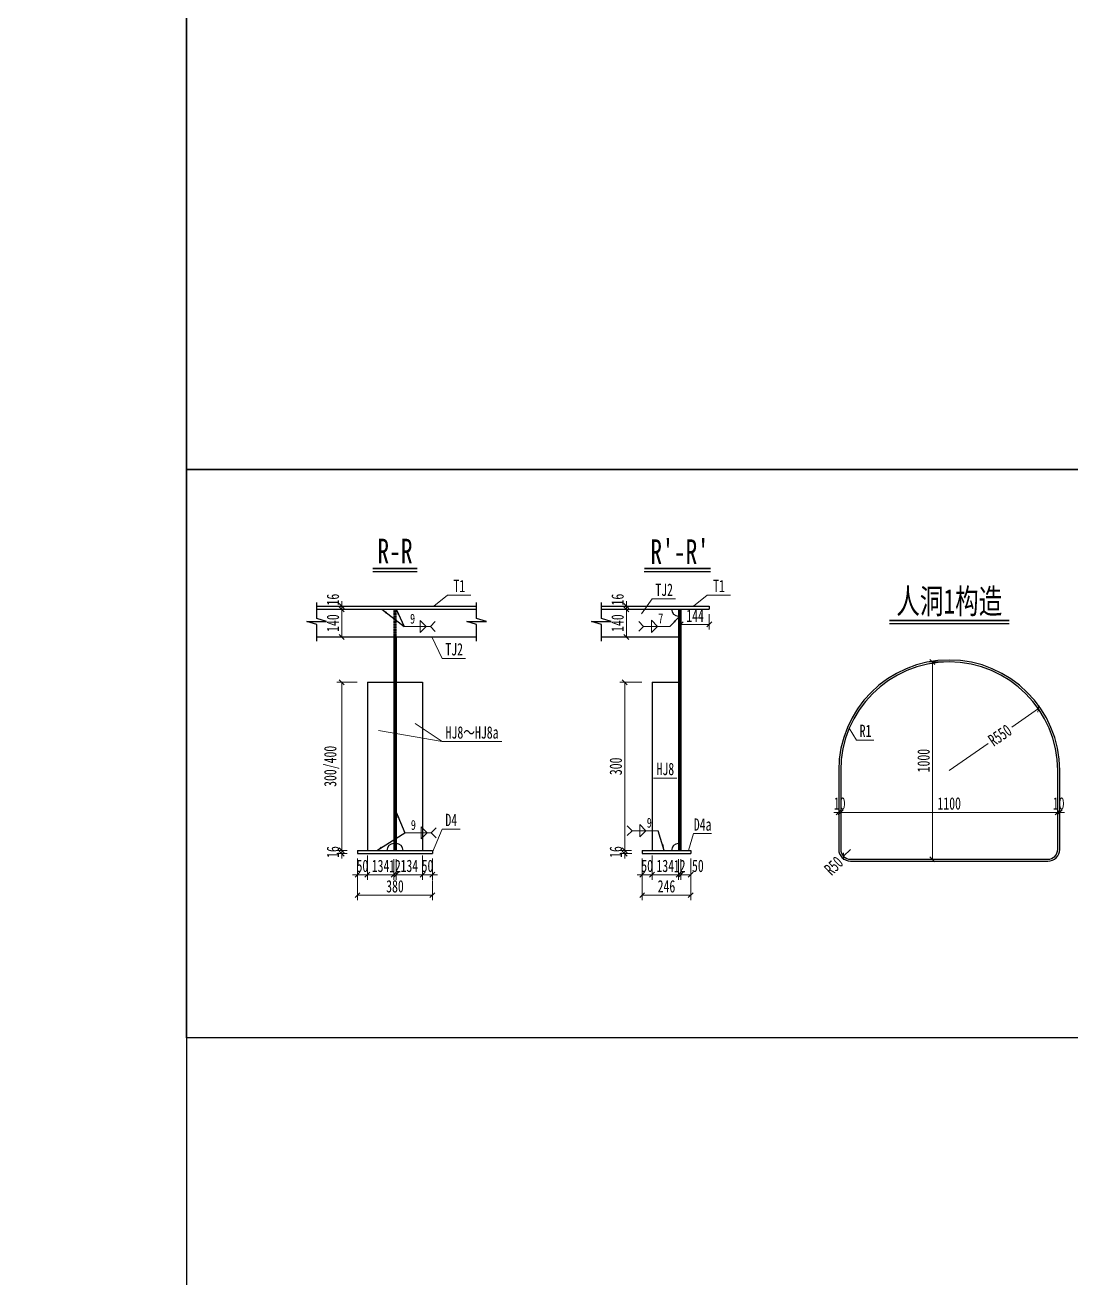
# Model space of a CAD drawing. Header units: millimetres. Extents: x -89049 to 410567, y -307459 to -100425.
# Drawn here: x 123748 to 129050, y -131770 to -125418 of the extents above; entities that cross this region are included whole.
import ezdxf
from ezdxf.enums import TextEntityAlignment as Align

# ---------------------------------------------------------------- set-up
doc = ezdxf.new("R2010")
doc.units = ezdxf.units.MM
doc.linetypes.add('DASHED', pattern=[0.75, 0.5, -0.25])
doc.layers.get('Defpoints').update_dxf_attribs({"color": 8})
for name, color, linetype, lineweight in [('Dim', 4, 'Continuous', 15), ('文字', 7, 'Continuous', 15), ('标注线及字体', 2, 'Continuous', 15), ('细实线', 4, 'Continuous', 15), ('虚线', 7, 'DASHED', 13), ('钢板粗线', 1, 'Continuous', 25)]:
    doc.layers.add(name, color=color, linetype=linetype, lineweight=lineweight)
doc.layers.add('Text', color=4, linetype='Continuous')
doc.styles.add('111', font='', dxfattribs={"width": 0.7})
doc.styles.add('BM_Dim', font='', dxfattribs={"width": 0.85})
doc.styles.add('SMEDI', font='', dxfattribs={"width": 0.75})
doc.styles.get("Standard").update_dxf_attribs({"font": ''})
doc.styles.get('111').set_extended_font_data('仿宋_GB2312')
doc.styles.get('BM_Dim').set_extended_font_data('仿宋_GB2312')
doc.styles.get('SMEDI').set_extended_font_data('仿宋_GB2312')
doc.styles.get('Standard').set_extended_font_data('仿宋_GB2312')
doc.dimstyles.new('200', dxfattribs={"dimscale": 0, "dimtxt": 2.5, "dimasz": 1, "dimexe": 1, "dimexo": 1, "dimgap": 0.6, "dimtad": 1, "dimdec": 0, "dimdsep": 46, "dimtxsty": '111', "dimblk": 'OBLIQUE', "dimcen": 0, "dimclrd": 4, "dimclre": 4, "dimclrt": 4, "dimadec": 1, "dimazin": 2, "dimtfac": 1, "dimtdec": 0, "dimtix": 1, "dimtmove": 2, "dimatfit": 3, "dimfxl": 4, "dimfxlon": 1, "dimtolj": 1, "dimlwd": -1, "dimlwe": -1, "dimarcsym": 0})
doc.dimstyles.new('MSteel_1.0_1.0', dxfattribs={"dimtxt": 3, "dimasz": 1.2, "dimexe": 1, "dimexo": 1, "dimgap": 1, "dimtad": 3, "dimtoh": 1, "dimdec": 0, "dimzin": 0, "dimdsep": 46, "dimtxsty": 'Standard', "dimblk": 'ARCHTICK', "dimcen": 0.09, "dimclrd": 3, "dimclre": 3, "dimadec": 0, "dimazin": 0, "dimtfac": 1, "dimtdec": 4, "dimtofl": 0, "dimtmove": 0, "dimatfit": 3, "dimfxl": 1, "dimtolj": 1, "dimtzin": 0, "dimarcsym": 0})

# ---------------------------------------------------------------- blocks, each defined once
blk = doc.blocks.new('_Oblique')
at = {"color": 0, "linetype": 'ByBlock', "lineweight": -2}
blk.add_line((-0.5, -0.5), (0.5, 0.5), dxfattribs=at)
blk = doc.blocks.new('*D775')
at = {"layer": 'Defpoints', "color": 0, "transparency": 16777216}
for p in [(125430, -128379.7), (125353.3, -128519.7), (125430, -128519.7)]:
    blk.add_point(p, dxfattribs=at)
at = {"layer": '细实线', "color": 4, "transparency": 16777216}
for p, q in [((125405, -128379.7), (125328.3, -128379.7)), ((125353.3, -128379.7), (125353.3, -128519.7)), ((125405, -128519.7), (125328.3, -128519.7))]:
    blk.add_line(p, q, dxfattribs=at)
at = {"layer": '细实线', "color": 4, "transparency": 16777216, "xscale": 25, "yscale": 25, "zscale": 25}
for p, rotation in [((125353.3, -128379.7), 90), ((125353.3, -128519.7), 270)]:
    blk.add_blockref('_Oblique', p, dxfattribs=dict(at, rotation=rotation))
at = {"layer": '细实线', "color": 4, "transparency": 16777216, "insert": (125308.6, -128449.7), "char_height": 62.5, "attachment_point": 5, "rotation": 90, "style": '111'}
blk.add_mtext('\\A1;140', dxfattribs=at)
blk = doc.blocks.new('*D776')
at = {"layer": 'Defpoints', "color": 0, "transparency": 16777216}
for p in [(125353.3, -128379.7), (125430, -128363.7), (125430, -128379.7)]:
    blk.add_point(p, dxfattribs=at)
at = {"layer": '细实线', "color": 4, "transparency": 16777216}
for p, q in [((125405, -128363.7), (125328.3, -128363.7)), ((125405, -128379.7), (125328.3, -128379.7)), ((125353.3, -128363.7), (125353.3, -128338.7)), ((125353.3, -128363.7), (125353.3, -128379.7)), ((125353.3, -128379.7), (125353.3, -128404.7))]:
    blk.add_line(p, q, dxfattribs=at)
at = {"layer": '细实线', "color": 4, "transparency": 16777216, "xscale": 25, "yscale": 25, "zscale": 25}
for p, rotation in [((125353.3, -128363.7), 270), ((125353.3, -128379.7), 90)]:
    blk.add_blockref('_Oblique', p, dxfattribs=dict(at, rotation=rotation))
at = {"layer": '细实线', "color": 4, "transparency": 16777216, "insert": (125308.6, -128330.7), "char_height": 62.5, "attachment_point": 5, "rotation": 90, "style": '111'}
blk.add_mtext('\\A1;16', dxfattribs=at)
blk = doc.blocks.new('*D777')
at = {"layer": 'Defpoints', "color": 0, "transparency": 16777216}
for p in [(125433, -129618.4), (125483, -129602.4), (125483, -129725.7)]:
    blk.add_point(p, dxfattribs=at)
at = {"layer": '细实线', "color": 4, "transparency": 16777216}
for p, q in [((125433, -129643.4), (125433, -129750.7)), ((125483, -129627.4), (125483, -129750.7)), ((125433, -129725.7), (125408, -129725.7)), ((125433, -129725.7), (125483, -129725.7)), ((125483, -129725.7), (125508, -129725.7))]:
    blk.add_line(p, q, dxfattribs=at)
at = {"layer": '细实线', "color": 4, "transparency": 16777216, "xscale": 25, "yscale": 25, "zscale": 25}
blk.add_blockref('_Oblique', (125433, -129725.7), dxfattribs=at)
at = {"layer": '细实线', "color": 4, "transparency": 16777216, "xscale": 25, "yscale": 25, "zscale": 25, "rotation": 180}
blk.add_blockref('_Oblique', (125483, -129725.7), dxfattribs=at)
at = {"layer": '细实线', "color": 4, "transparency": 16777216, "insert": (125458, -129681), "char_height": 62.5, "attachment_point": 5, "style": '111'}
blk.add_mtext('\\A1;50', dxfattribs=at)
blk = doc.blocks.new('*D778')
at = {"layer": 'Defpoints', "color": 0, "transparency": 16777216}
for p in [(125483, -129602.4), (125617, -129622.4), (125617, -129725.7)]:
    blk.add_point(p, dxfattribs=at)
at = {"layer": '细实线', "color": 4, "transparency": 16777216}
for p, q in [((125483, -129627.4), (125483, -129750.7)), ((125617, -129647.4), (125617, -129750.7)), ((125483, -129725.7), (125617, -129725.7))]:
    blk.add_line(p, q, dxfattribs=at)
at = {"layer": '细实线', "color": 4, "transparency": 16777216, "xscale": 25, "yscale": 25, "zscale": 25, "rotation": 180}
blk.add_blockref('_Oblique', (125483, -129725.7), dxfattribs=at)
at = {"layer": '细实线', "color": 4, "transparency": 16777216, "xscale": 25, "yscale": 25, "zscale": 25}
blk.add_blockref('_Oblique', (125617, -129725.7), dxfattribs=at)
at = {"layer": '细实线', "color": 4, "transparency": 16777216, "insert": (125550, -129681), "char_height": 62.5, "attachment_point": 5, "style": '111'}
blk.add_mtext('\\A1;134', dxfattribs=at)
blk = doc.blocks.new('*D779')
at = {"layer": 'Defpoints', "color": 0, "transparency": 16777216}
for p in [(125617, -129622.4), (125629, -129622.4), (125629, -129725.7)]:
    blk.add_point(p, dxfattribs=at)
at = {"layer": '细实线', "color": 4, "transparency": 16777216}
for p, q in [((125617, -129647.4), (125617, -129750.7)), ((125629, -129647.4), (125629, -129750.7)), ((125617, -129725.7), (125592, -129725.7)), ((125617, -129725.7), (125629, -129725.7)), ((125629, -129725.7), (125654, -129725.7))]:
    blk.add_line(p, q, dxfattribs=at)
at = {"layer": '细实线', "color": 4, "transparency": 16777216, "xscale": 25, "yscale": 25, "zscale": 25}
blk.add_blockref('_Oblique', (125617, -129725.7), dxfattribs=at)
at = {"layer": '细实线', "color": 4, "transparency": 16777216, "xscale": 25, "yscale": 25, "zscale": 25, "rotation": 180}
blk.add_blockref('_Oblique', (125629, -129725.7), dxfattribs=at)
at = {"layer": '细实线', "color": 4, "transparency": 16777216, "insert": (125623, -129681.7), "char_height": 62.5, "attachment_point": 5, "style": '111'}
blk.add_mtext('\\A1;12', dxfattribs=at)
blk = doc.blocks.new('*D780')
at = {"layer": 'Defpoints', "color": 0, "transparency": 16777216}
for p in [(125763, -129602.4), (125813, -129618.4), (125763, -129725.7)]:
    blk.add_point(p, dxfattribs=at)
at = {"layer": '细实线', "color": 4, "transparency": 16777216}
for p, q in [((125763, -129627.4), (125763, -129750.7)), ((125813, -129643.4), (125813, -129750.7)), ((125763, -129725.7), (125738, -129725.7)), ((125813, -129725.7), (125763, -129725.7)), ((125813, -129725.7), (125838, -129725.7))]:
    blk.add_line(p, q, dxfattribs=at)
at = {"layer": '细实线', "color": 4, "transparency": 16777216, "xscale": 25, "yscale": 25, "zscale": 25}
blk.add_blockref('_Oblique', (125763, -129725.7), dxfattribs=at)
at = {"layer": '细实线', "color": 4, "transparency": 16777216, "xscale": 25, "yscale": 25, "zscale": 25, "rotation": 180}
blk.add_blockref('_Oblique', (125813, -129725.7), dxfattribs=at)
at = {"layer": '细实线', "color": 4, "transparency": 16777216, "insert": (125788, -129681), "char_height": 62.5, "attachment_point": 5, "style": '111'}
blk.add_mtext('\\A1;50', dxfattribs=at)
blk = doc.blocks.new('*D781')
at = {"layer": 'Defpoints', "color": 0, "transparency": 16777216}
for p in [(125629, -129622.4), (125763, -129602.4), (125629, -129725.7)]:
    blk.add_point(p, dxfattribs=at)
at = {"layer": '细实线', "color": 4, "transparency": 16777216}
for p, q in [((125629, -129647.4), (125629, -129750.7)), ((125763, -129627.4), (125763, -129750.7)), ((125763, -129725.7), (125629, -129725.7))]:
    blk.add_line(p, q, dxfattribs=at)
at = {"layer": '细实线', "color": 4, "transparency": 16777216, "xscale": 25, "yscale": 25, "zscale": 25, "rotation": 180}
blk.add_blockref('_Oblique', (125629, -129725.7), dxfattribs=at)
at = {"layer": '细实线', "color": 4, "transparency": 16777216, "xscale": 25, "yscale": 25, "zscale": 25}
blk.add_blockref('_Oblique', (125763, -129725.7), dxfattribs=at)
at = {"layer": '细实线', "color": 4, "transparency": 16777216, "insert": (125696, -129681), "char_height": 62.5, "attachment_point": 5, "style": '111'}
blk.add_mtext('\\A1;134', dxfattribs=at)
blk = doc.blocks.new('*D782')
at = {"layer": 'Defpoints', "color": 0, "transparency": 16777216}
for p in [(125433, -129725.7), (125813, -129729.1), (125433, -129829.3)]:
    blk.add_point(p, dxfattribs=at)
at = {"layer": '细实线', "color": 4, "transparency": 16777216}
for p, q in [((125433, -129750.7), (125433, -129854.3)), ((125813, -129754.1), (125813, -129854.3)), ((125813, -129829.3), (125433, -129829.3))]:
    blk.add_line(p, q, dxfattribs=at)
at = {"layer": '细实线', "color": 4, "transparency": 16777216, "xscale": 25, "yscale": 25, "zscale": 25, "rotation": 180}
blk.add_blockref('_Oblique', (125433, -129829.3), dxfattribs=at)
at = {"layer": '细实线', "color": 4, "transparency": 16777216, "xscale": 25, "yscale": 25, "zscale": 25}
blk.add_blockref('_Oblique', (125813, -129829.3), dxfattribs=at)
at = {"layer": '细实线', "color": 4, "transparency": 16777216, "insert": (125623, -129784.6), "char_height": 62.5, "attachment_point": 5, "style": '111'}
blk.add_mtext('\\A1;380', dxfattribs=at)
blk = doc.blocks.new('*D783')
at = {"layer": 'Defpoints', "color": 0, "transparency": 16777216}
for p in [(125353.3, -129618.4), (125403.9, -129602.4), (125406, -129618.4)]:
    blk.add_point(p, dxfattribs=at)
at = {"layer": '细实线', "color": 4, "transparency": 16777216}
for p, q in [((125353.3, -129602.4), (125353.3, -129577.4)), ((125378.9, -129602.4), (125328.3, -129602.4)), ((125381, -129618.4), (125328.3, -129618.4)), ((125353.3, -129602.4), (125353.3, -129618.4)), ((125353.3, -129618.4), (125353.3, -129643.4))]:
    blk.add_line(p, q, dxfattribs=at)
at = {"layer": '细实线', "color": 4, "transparency": 16777216, "xscale": 25, "yscale": 25, "zscale": 25}
for p, rotation in [((125353.3, -129602.4), 270), ((125353.3, -129618.4), 90)]:
    blk.add_blockref('_Oblique', p, dxfattribs=dict(at, rotation=rotation))
at = {"layer": '细实线', "color": 4, "transparency": 16777216, "insert": (125308.6, -129610.4), "char_height": 62.5, "attachment_point": 5, "rotation": 90, "style": '111'}
blk.add_mtext('\\A1;16', dxfattribs=at)
blk = doc.blocks.new('*D784')
at = {"layer": 'Defpoints', "color": 0, "transparency": 16777216}
for p in [(125353.3, -128749.5), (125457, -128749.5), (125406.5, -129602.4)]:
    blk.add_point(p, dxfattribs=at)
at = {"layer": '细实线', "color": 4, "transparency": 16777216}
for p, q in [((125432, -128749.5), (125328.3, -128749.5)), ((125353.3, -129602.4), (125353.3, -128749.5)), ((125381.5, -129602.4), (125328.3, -129602.4))]:
    blk.add_line(p, q, dxfattribs=at)
at = {"layer": '细实线', "color": 4, "transparency": 16777216, "xscale": 25, "yscale": 25, "zscale": 25}
for p, rotation in [((125353.3, -128749.5), 90), ((125353.3, -129602.4), 270)]:
    blk.add_blockref('_Oblique', p, dxfattribs=dict(at, rotation=rotation))
at = {"layer": '细实线', "color": 4, "transparency": 16777216, "insert": (125302.3, -129176), "char_height": 62.5, "attachment_point": 5, "rotation": 90, "style": '111'}
blk.add_mtext('\\A1;300/400', dxfattribs=at)
blk = doc.blocks.new('角焊缝2')
at = {"layer": 'Dim'}
blk.add_line((-3138.01, 370.22), (-3132.7, 370.22), dxfattribs=at)
blk.add_lwpolyline([(-3134.75, 371.45), (-3134.75, 368.99), (-3133.52, 370.22)], close=True, dxfattribs=at)
blk.add_lwpolyline([(-3131.7, 369.22), (-3132.7, 370.22), (-3131.7, 371.22)], dxfattribs=at)
blk = doc.blocks.new('_ArchTick')
at = {"color": 0, "linetype": 'ByBlock', "const_width": 0.15}
blk.add_lwpolyline([(-0.5, -0.5), (0.5, 0.5)], dxfattribs=at)
blk = doc.blocks.new('*D853')
at = {"layer": 'Defpoints', "color": 0, "transparency": 16777216}
for p in [(128982.6, -129199), (127882.6, -129233.5), (128982.6, -129409.3)]:
    blk.add_point(p, dxfattribs=at)
at = {"layer": '细实线', "color": 4, "transparency": 16777216}
for p, q in [((127882.6, -129309.3), (127882.6, -129434.3)), ((128982.6, -129309.3), (128982.6, -129434.3)), ((127882.6, -129409.3), (128982.6, -129409.3))]:
    blk.add_line(p, q, dxfattribs=at)
at = {"layer": '细实线', "color": 4, "transparency": 16777216, "xscale": 25, "yscale": 25, "zscale": 25, "rotation": 180}
blk.add_blockref('_Oblique', (127882.6, -129409.3), dxfattribs=at)
at = {"layer": '细实线', "color": 4, "transparency": 16777216, "xscale": 25, "yscale": 25, "zscale": 25}
blk.add_blockref('_Oblique', (128982.6, -129409.3), dxfattribs=at)
at = {"layer": '细实线', "color": 4, "transparency": 16777216, "insert": (128432.6, -129364.6), "char_height": 62.5, "attachment_point": 5, "style": '111'}
blk.add_mtext('\\A1;1100', dxfattribs=at)
blk = doc.blocks.new('*D854')
at = {"layer": 'Defpoints', "color": 0, "transparency": 16777216}
for p in [(127872.6, -129352.2), (127882.6, -129352.2), (127872.6, -129409.3)]:
    blk.add_point(p, dxfattribs=at)
at = {"layer": '细实线', "color": 4, "transparency": 16777216}
for p, q in [((127872.6, -129377.2), (127872.6, -129434.3)), ((127882.6, -129377.2), (127882.6, -129434.3)), ((127872.6, -129409.3), (127847.6, -129409.3)), ((127882.6, -129409.3), (127872.6, -129409.3)), ((127882.6, -129409.3), (127907.6, -129409.3))]:
    blk.add_line(p, q, dxfattribs=at)
at = {"layer": '细实线', "color": 4, "transparency": 16777216, "xscale": 25, "yscale": 25, "zscale": 25}
blk.add_blockref('_Oblique', (127872.6, -129409.3), dxfattribs=at)
at = {"layer": '细实线', "color": 4, "transparency": 16777216, "xscale": 25, "yscale": 25, "zscale": 25, "rotation": 180}
blk.add_blockref('_Oblique', (127882.6, -129409.3), dxfattribs=at)
at = {"layer": '细实线', "color": 4, "transparency": 16777216, "insert": (127877.6, -129364.6), "char_height": 62.5, "attachment_point": 5, "style": '111'}
blk.add_mtext('\\A1;10', dxfattribs=at)
blk = doc.blocks.new('*D855')
at = {"layer": 'Defpoints', "color": 0, "transparency": 16777216}
for p in [(128982.6, -129352.2), (128992.6, -129352.2), (128992.6, -129409.3)]:
    blk.add_point(p, dxfattribs=at)
at = {"layer": '细实线', "color": 4, "transparency": 16777216}
for p, q in [((128982.6, -129377.2), (128982.6, -129434.3)), ((128992.6, -129377.2), (128992.6, -129434.3)), ((128982.6, -129409.3), (128957.6, -129409.3)), ((128982.6, -129409.3), (128992.6, -129409.3)), ((128992.6, -129409.3), (129017.6, -129409.3))]:
    blk.add_line(p, q, dxfattribs=at)
at = {"layer": '细实线', "color": 4, "transparency": 16777216, "xscale": 25, "yscale": 25, "zscale": 25}
blk.add_blockref('_Oblique', (128982.6, -129409.3), dxfattribs=at)
at = {"layer": '细实线', "color": 4, "transparency": 16777216, "xscale": 25, "yscale": 25, "zscale": 25, "rotation": 180}
blk.add_blockref('_Oblique', (128992.6, -129409.3), dxfattribs=at)
at = {"layer": '细实线', "color": 4, "transparency": 16777216, "insert": (128987.6, -129364.6), "char_height": 62.5, "attachment_point": 5, "style": '111'}
blk.add_mtext('\\A1;10', dxfattribs=at)
blk = doc.blocks.new('*D856')
at = {"layer": 'Defpoints', "color": 0, "transparency": 16777216}
for p in [(127896.8, -129631.9), (127932.6, -129597)]:
    blk.add_point(p, dxfattribs=at)
at = {"layer": '细实线', "color": 4, "transparency": 16777216}
for p, q in [((127896.8, -129631.9), (127932.6, -129597)), ((127932.6, -129597), (127896.8, -129631.9))]:
    blk.add_line(p, q, dxfattribs=at)
at = {"layer": '细实线', "color": 4, "transparency": 16777216, "xscale": 25, "yscale": 25, "zscale": 25, "rotation": 224.3430716531462}
blk.add_blockref('_Oblique', (127896.8, -129631.9), dxfattribs=at)
at = {"layer": '细实线', "color": 4, "transparency": 16777216, "insert": (127847.3, -129680.3), "char_height": 62.5, "attachment_point": 5, "rotation": 44.34307, "style": '111'}
blk.add_mtext('\\A1;R50', dxfattribs=at)
blk = doc.blocks.new('*D857')
at = {"layer": 'Defpoints', "color": 0, "transparency": 16777216}
for p in [(128884.5, -128883.6), (128432.6, -129197)]:
    blk.add_point(p, dxfattribs=at)
at = {"layer": '细实线', "color": 4, "transparency": 16777216}
for p, q in [((128749.5, -128977.2), (128884.5, -128883.6)), ((128630.4, -129059.8), (128432.6, -129197))]:
    blk.add_line(p, q, dxfattribs=at)
at = {"layer": '细实线', "color": 4, "transparency": 16777216, "xscale": 25, "yscale": 25, "zscale": 25, "rotation": 34.73687981284512}
blk.add_blockref('_Oblique', (128884.5, -128883.6), dxfattribs=at)
at = {"layer": '细实线', "color": 4, "transparency": 16777216, "insert": (128690, -129018.5), "char_height": 62.5, "attachment_point": 5, "rotation": 34.73688, "style": '111'}
blk.add_mtext('\\A1;R550', dxfattribs=at)
blk = doc.blocks.new('*D858')
at = {"layer": 'Defpoints', "color": 0, "transparency": 16777216}
for p in [(128432.6, -128647), (128347.6, -129647), (128432.6, -129647)]:
    blk.add_point(p, dxfattribs=at)
at = {"layer": '细实线', "color": 4, "transparency": 16777216}
for p, q in [((128407.6, -128647), (128322.6, -128647)), ((128347.6, -128647), (128347.6, -129647)), ((128407.6, -129647), (128322.6, -129647))]:
    blk.add_line(p, q, dxfattribs=at)
at = {"layer": '细实线', "color": 4, "transparency": 16777216, "xscale": 25, "yscale": 25, "zscale": 25}
for p, rotation in [((128347.6, -128647), 90), ((128347.6, -129647), 270)]:
    blk.add_blockref('_Oblique', p, dxfattribs=dict(at, rotation=rotation))
at = {"layer": '细实线', "color": 4, "transparency": 16777216, "insert": (128302.9, -129147), "char_height": 62.5, "attachment_point": 5, "rotation": 90, "style": '111'}
blk.add_mtext('\\A1;1000', dxfattribs=at)
blk = doc.blocks.new('*D906')
at = {"layer": 'Defpoints', "color": 0, "transparency": 16777216}
for p in [(126873.3, -128379.7), (126796.5, -128519.7), (126873.3, -128519.7)]:
    blk.add_point(p, dxfattribs=at)
at = {"layer": '细实线', "color": 4, "transparency": 16777216}
for p, q in [((126848.3, -128379.7), (126771.5, -128379.7)), ((126796.5, -128379.7), (126796.5, -128519.7)), ((126848.3, -128519.7), (126771.5, -128519.7))]:
    blk.add_line(p, q, dxfattribs=at)
at = {"layer": '细实线', "color": 4, "transparency": 16777216, "xscale": 25, "yscale": 25, "zscale": 25}
for p, rotation in [((126796.5, -128379.7), 90), ((126796.5, -128519.7), 270)]:
    blk.add_blockref('_Oblique', p, dxfattribs=dict(at, rotation=rotation))
at = {"layer": '细实线', "color": 4, "transparency": 16777216, "insert": (126751.8, -128449.7), "char_height": 62.5, "attachment_point": 5, "rotation": 90, "style": '111'}
blk.add_mtext('\\A1;140', dxfattribs=at)
blk = doc.blocks.new('*D907')
at = {"layer": 'Defpoints', "color": 0, "transparency": 16777216}
for p in [(126796.5, -128379.7), (126873.3, -128363.7), (126873.3, -128379.7)]:
    blk.add_point(p, dxfattribs=at)
at = {"layer": '细实线', "color": 4, "transparency": 16777216}
for p, q in [((126848.3, -128363.7), (126771.5, -128363.7)), ((126848.3, -128379.7), (126771.5, -128379.7)), ((126796.5, -128363.7), (126796.5, -128338.7)), ((126796.5, -128363.7), (126796.5, -128379.7)), ((126796.5, -128379.7), (126796.5, -128404.7))]:
    blk.add_line(p, q, dxfattribs=at)
at = {"layer": '细实线', "color": 4, "transparency": 16777216, "xscale": 25, "yscale": 25, "zscale": 25}
for p, rotation in [((126796.5, -128363.7), 270), ((126796.5, -128379.7), 90)]:
    blk.add_blockref('_Oblique', p, dxfattribs=dict(at, rotation=rotation))
at = {"layer": '细实线', "color": 4, "transparency": 16777216, "insert": (126751.8, -128330.7), "char_height": 62.5, "attachment_point": 5, "rotation": 90, "style": '111'}
blk.add_mtext('\\A1;16', dxfattribs=at)
blk = doc.blocks.new('*D908')
at = {"layer": 'Defpoints', "color": 0, "transparency": 16777216}
for p in [(126876.3, -129618.4), (126926.3, -129602.4), (126926.3, -129725.7)]:
    blk.add_point(p, dxfattribs=at)
at = {"layer": '细实线', "color": 4, "transparency": 16777216}
for p, q in [((126876.3, -129643.4), (126876.3, -129750.7)), ((126926.3, -129627.4), (126926.3, -129750.7)), ((126876.3, -129725.7), (126851.3, -129725.7)), ((126876.3, -129725.7), (126926.3, -129725.7)), ((126926.3, -129725.7), (126951.3, -129725.7))]:
    blk.add_line(p, q, dxfattribs=at)
at = {"layer": '细实线', "color": 4, "transparency": 16777216, "xscale": 25, "yscale": 25, "zscale": 25}
blk.add_blockref('_Oblique', (126876.3, -129725.7), dxfattribs=at)
at = {"layer": '细实线', "color": 4, "transparency": 16777216, "xscale": 25, "yscale": 25, "zscale": 25, "rotation": 180}
blk.add_blockref('_Oblique', (126926.3, -129725.7), dxfattribs=at)
at = {"layer": '细实线', "color": 4, "transparency": 16777216, "insert": (126901.3, -129681), "char_height": 62.5, "attachment_point": 5, "style": '111'}
blk.add_mtext('\\A1;50', dxfattribs=at)
blk = doc.blocks.new('*D909')
at = {"layer": 'Defpoints', "color": 0, "transparency": 16777216}
for p in [(126926.3, -129602.4), (127060.3, -129622.4), (127060.3, -129725.7)]:
    blk.add_point(p, dxfattribs=at)
at = {"layer": '细实线', "color": 4, "transparency": 16777216}
for p, q in [((126926.3, -129627.4), (126926.3, -129750.7)), ((127060.3, -129647.4), (127060.3, -129750.7)), ((126926.3, -129725.7), (127060.3, -129725.7))]:
    blk.add_line(p, q, dxfattribs=at)
at = {"layer": '细实线', "color": 4, "transparency": 16777216, "xscale": 25, "yscale": 25, "zscale": 25, "rotation": 180}
blk.add_blockref('_Oblique', (126926.3, -129725.7), dxfattribs=at)
at = {"layer": '细实线', "color": 4, "transparency": 16777216, "xscale": 25, "yscale": 25, "zscale": 25}
blk.add_blockref('_Oblique', (127060.3, -129725.7), dxfattribs=at)
at = {"layer": '细实线', "color": 4, "transparency": 16777216, "insert": (126993.3, -129681), "char_height": 62.5, "attachment_point": 5, "style": '111'}
blk.add_mtext('\\A1;134', dxfattribs=at)
blk = doc.blocks.new('*D910')
at = {"layer": 'Defpoints', "color": 0, "transparency": 16777216}
for p in [(127060.3, -129622.4), (127072.3, -129622.4), (127072.3, -129725.7)]:
    blk.add_point(p, dxfattribs=at)
at = {"layer": '细实线', "color": 4, "transparency": 16777216}
for p, q in [((127060.3, -129647.4), (127060.3, -129750.7)), ((127072.3, -129647.4), (127072.3, -129750.7)), ((127060.3, -129725.7), (127035.3, -129725.7)), ((127060.3, -129725.7), (127072.3, -129725.7)), ((127072.3, -129725.7), (127097.3, -129725.7))]:
    blk.add_line(p, q, dxfattribs=at)
at = {"layer": '细实线', "color": 4, "transparency": 16777216, "xscale": 25, "yscale": 25, "zscale": 25}
blk.add_blockref('_Oblique', (127060.3, -129725.7), dxfattribs=at)
at = {"layer": '细实线', "color": 4, "transparency": 16777216, "xscale": 25, "yscale": 25, "zscale": 25, "rotation": 180}
blk.add_blockref('_Oblique', (127072.3, -129725.7), dxfattribs=at)
at = {"layer": '细实线', "color": 4, "transparency": 16777216, "insert": (127066.3, -129681.7), "char_height": 62.5, "attachment_point": 5, "style": '111'}
blk.add_mtext('\\A1;12', dxfattribs=at)
blk = doc.blocks.new('*D911')
at = {"layer": 'Defpoints', "color": 0, "transparency": 16777216}
for p in [(127072.3, -129622.4), (127122.3, -129618.4), (127072.3, -129725.7)]:
    blk.add_point(p, dxfattribs=at)
at = {"layer": '细实线', "color": 4, "transparency": 16777216}
for p, q in [((127072.3, -129647.4), (127072.3, -129750.7)), ((127122.3, -129643.4), (127122.3, -129750.7)), ((127122.3, -129725.7), (127072.3, -129725.7))]:
    blk.add_line(p, q, dxfattribs=at)
at = {"layer": '细实线', "color": 4, "transparency": 16777216, "xscale": 25, "yscale": 25, "zscale": 25, "rotation": 180}
blk.add_blockref('_Oblique', (127072.3, -129725.7), dxfattribs=at)
at = {"layer": '细实线', "color": 4, "transparency": 16777216, "xscale": 25, "yscale": 25, "zscale": 25}
blk.add_blockref('_Oblique', (127122.3, -129725.7), dxfattribs=at)
at = {"layer": '细实线', "color": 4, "transparency": 16777216, "insert": (127158.5, -129681), "char_height": 62.5, "attachment_point": 5, "style": '111'}
blk.add_mtext('\\A1;50', dxfattribs=at)
blk = doc.blocks.new('*D912')
at = {"layer": 'Defpoints', "color": 0, "transparency": 16777216}
for p in [(127122.3, -129618.4), (126876.3, -129728.7), (126876.3, -129829.3)]:
    blk.add_point(p, dxfattribs=at)
at = {"layer": '细实线', "color": 4, "transparency": 16777216}
for p, q in [((126876.3, -129753.7), (126876.3, -129854.3)), ((127122.3, -129729.3), (127122.3, -129854.3)), ((127122.3, -129829.3), (126876.3, -129829.3))]:
    blk.add_line(p, q, dxfattribs=at)
at = {"layer": '细实线', "color": 4, "transparency": 16777216, "xscale": 25, "yscale": 25, "zscale": 25, "rotation": 180}
blk.add_blockref('_Oblique', (126876.3, -129829.3), dxfattribs=at)
at = {"layer": '细实线', "color": 4, "transparency": 16777216, "xscale": 25, "yscale": 25, "zscale": 25}
blk.add_blockref('_Oblique', (127122.3, -129829.3), dxfattribs=at)
at = {"layer": '细实线', "color": 4, "transparency": 16777216, "insert": (126999.3, -129784.6), "char_height": 62.5, "attachment_point": 5, "style": '111'}
blk.add_mtext('\\A1;246', dxfattribs=at)
blk = doc.blocks.new('*D913')
at = {"layer": 'Defpoints', "color": 0, "transparency": 16777216}
for p in [(126787.5, -129618.4), (126847.2, -129602.4), (126849.2, -129618.4)]:
    blk.add_point(p, dxfattribs=at)
at = {"layer": '细实线', "color": 4, "transparency": 16777216}
for p, q in [((126787.5, -129602.4), (126787.5, -129577.4)), ((126822.2, -129602.4), (126762.5, -129602.4)), ((126824.2, -129618.4), (126762.5, -129618.4)), ((126787.5, -129602.4), (126787.5, -129618.4)), ((126787.5, -129618.4), (126787.5, -129643.4))]:
    blk.add_line(p, q, dxfattribs=at)
at = {"layer": '细实线', "color": 4, "transparency": 16777216, "xscale": 25, "yscale": 25, "zscale": 25}
for p, rotation in [((126787.5, -129602.4), 270), ((126787.5, -129618.4), 90)]:
    blk.add_blockref('_Oblique', p, dxfattribs=dict(at, rotation=rotation))
at = {"layer": '细实线', "color": 4, "transparency": 16777216, "insert": (126742.8, -129610.4), "char_height": 62.5, "attachment_point": 5, "rotation": 90, "style": '111'}
blk.add_mtext('\\A1;16', dxfattribs=at)
blk = doc.blocks.new('*D914')
at = {"layer": 'Defpoints', "color": 0, "transparency": 16777216}
for p in [(126787.5, -128749.5), (126900.3, -128749.5), (126840.7, -129602.4)]:
    blk.add_point(p, dxfattribs=at)
at = {"layer": '细实线', "color": 4, "transparency": 16777216}
for p, q in [((126875.3, -128749.5), (126762.5, -128749.5)), ((126787.5, -129602.4), (126787.5, -128749.5)), ((126815.7, -129602.4), (126762.5, -129602.4))]:
    blk.add_line(p, q, dxfattribs=at)
at = {"layer": '细实线', "color": 4, "transparency": 16777216, "xscale": 25, "yscale": 25, "zscale": 25}
for p, rotation in [((126787.5, -128749.5), 90), ((126787.5, -129602.4), 270)]:
    blk.add_blockref('_Oblique', p, dxfattribs=dict(at, rotation=rotation))
at = {"layer": '细实线', "color": 4, "transparency": 16777216, "insert": (126742.8, -129176), "char_height": 62.5, "attachment_point": 5, "rotation": 90, "style": '111'}
blk.add_mtext('\\A1;300', dxfattribs=at)
blk = doc.blocks.new('角焊缝1')
at = {"layer": 'Dim'}
blk.add_line((-3101.17, 370.22), (-3106.48, 370.22), dxfattribs=at)
blk.add_lwpolyline([(-3107.48, 369.22), (-3106.48, 370.22), (-3107.48, 371.22)], dxfattribs=at)
blk.add_lwpolyline([(-3104.91, 371.45), (-3104.91, 368.99), (-3103.68, 370.22)], close=True, dxfattribs=at)
blk = doc.blocks.new('*D915')
at = {"layer": 'Defpoints', "color": 0, "transparency": 16777216}
for p in [(127072.3, -128379.7), (127216.3, -128379.7), (127216.3, -128456.6)]:
    blk.add_point(p, dxfattribs=at)
at = {"layer": '细实线', "color": 4, "transparency": 16777216}
for p, q in [((127072.3, -128404.7), (127072.3, -128481.6)), ((127216.3, -128404.7), (127216.3, -128481.6)), ((127072.3, -128456.6), (127216.3, -128456.6))]:
    blk.add_line(p, q, dxfattribs=at)
at = {"layer": '细实线', "color": 4, "transparency": 16777216, "xscale": 25, "yscale": 25, "zscale": 25, "rotation": 180}
blk.add_blockref('_Oblique', (127072.3, -128456.6), dxfattribs=at)
at = {"layer": '细实线', "color": 4, "transparency": 16777216, "xscale": 25, "yscale": 25, "zscale": 25}
blk.add_blockref('_Oblique', (127216.3, -128456.6), dxfattribs=at)
at = {"layer": '细实线', "color": 4, "transparency": 16777216, "insert": (127144.3, -128412.5), "char_height": 62.5, "attachment_point": 5, "style": '111'}
blk.add_mtext('\\A1;144', dxfattribs=at)

msp = doc.modelspace()

# ---------------------------------------------------------------- linework, layer by layer
at = {"color": 4}
for p, q in [((125510.1, -128188.2), (125735.7, -128188.2)), ((126886.9, -128188.2), (127222.5, -128188.2)), ((128129.6, -128451.3), (128737, -128451.3))]:
    msp.add_line(p, q, dxfattribs=at)
at = {"color": 6, "const_width": 9}
for points in [[(125510.1, -128173.2), (125735.7, -128173.2)], [(126886.6, -128173.2), (127223, -128173.2)], [(128129.6, -128436.3), (128737, -128436.3)]]:
    msp.add_lwpolyline(points, dxfattribs=at)
at = {"color": 4}
for points in [[(125226.5, -128541.7), (125226.5, -128456.2), (125176.5, -128441.2), (125276.5, -128441.2), (125226.5, -128426.2), (125226.5, -128406.2), (125226.5, -128344.7)], [(126037.1, -128541.7), (126037.1, -128456.2), (125987.1, -128441.2), (126087.1, -128441.2), (126037.1, -128426.2), (126037.1, -128406.2), (126037.1, -128344.7)], [(126669.8, -128541.7), (126669.8, -128456.2), (126619.8, -128441.2), (126719.8, -128441.2), (126669.8, -128426.2), (126669.8, -128406.2), (126669.8, -128344.7)]]:
    msp.add_lwpolyline(points, dxfattribs=at)
at = {"layer": 'Defpoints'}
for p, q in [((125623, -128379.7), (125623, -129602.4)), ((127066.3, -128379.7), (127066.3, -129602.4))]:
    msp.add_line(p, q, dxfattribs=at)
for points in [[(86066.6, -113054.1), (124566.6, -113054.1), (124566.6, -138634.1), (86066.6, -138634.1)], [(124566.6, -113054.1), (146566.6, -113054.1), (146566.6, -127671.3), (124566.6, -127671.3)], [(124566.6, -127671.3), (134191.6, -127671.3), (134191.6, -130552.8), (124566.6, -130552.8)]]:
    msp.add_lwpolyline(points, close=True, dxfattribs=at)
at = {"layer": '细实线'}
for p, q in [((125888.9, -128308.1), (125819.5, -128363.7)), ((125888.9, -128308.1), (126007.5, -128308.1)), ((127205.2, -128308.1), (127135.8, -128363.7)), ((127205.2, -128308.1), (127323.7, -128308.1)), ((126927.1, -128326.9), (126872.9, -128402)), ((126927.1, -128326.9), (127045.6, -128326.9)), ((125862.7, -128628.9), (125809.3, -128519.7)), ((125862.7, -128628.9), (125981.2, -128628.9)), ((125862.7, -129050.7), (125540.3, -128993.7)), ((125862.7, -129050.7), (125725.1, -128959.1)), ((127962.6, -129042.9), (127925.8, -128983.2)), ((125862.7, -129050.7), (126164, -129050.7)), ((127962.6, -129042.9), (128049.9, -129042.9)), ((126933.1, -129235.8), (127051.7, -129235.8)), ((125862.7, -129494.5), (125813, -129610.4)), ((125862.7, -129494.5), (125952.8, -129494.5)), ((127136.8, -129517.4), (127111.6, -129602.4)), ((127136.8, -129517.4), (127226.9, -129517.4))]:
    msp.add_line(p, q, dxfattribs=at)
at = {"layer": '虚线', "ltscale": 2}
for p, q in [((125617, -128519.7), (125617, -128379.7)), ((125629, -128519.7), (125629, -128379.7))]:
    msp.add_line(p, q, dxfattribs=at)
at = {"layer": '钢板粗线'}
for p, q in [((125226.5, -128363.7), (126037.1, -128363.7)), ((125226.5, -128379.7), (126037.1, -128379.7)), ((126669.8, -128363.7), (127216.3, -128363.7)), ((126669.8, -128379.7), (127216.3, -128379.7)), ((127060.3, -128379.7), (127060.3, -129602.4)), ((127072.3, -128379.7), (127072.3, -129602.4)), ((127216.3, -128363.7), (127216.3, -128379.7)), ((125226.5, -128519.7), (126037.1, -128519.7)), ((125617, -128519.7), (125617, -129602.4)), ((125629, -128519.7), (125629, -129602.4)), ((126669.8, -128519.7), (127060.3, -128519.7)), ((125483, -128749.5), (125483, -129602.4)), ((125483, -128749.5), (125617, -128749.5)), ((125629, -128749.5), (125763, -128749.5)), ((125763, -128749.5), (125763, -129602.4)), ((126926.3, -128749.5), (127060.3, -128749.5)), ((126926.3, -128749.5), (126926.3, -129602.4)), ((125433, -129602.4), (125813, -129602.4)), ((125433, -129602.4), (125433, -129618.4)), ((125433, -129618.4), (125813, -129618.4)), ((125813, -129602.4), (125813, -129618.4)), ((126876.3, -129602.4), (127122.3, -129602.4)), ((126876.3, -129602.4), (126876.3, -129618.4)), ((126876.3, -129618.4), (127122.3, -129618.4)), ((127122.3, -129602.4), (127122.3, -129618.4))]:
    msp.add_line(p, q, dxfattribs=at)
for points in [[(128992.6, -129197, 1), (127872.6, -129197), (127872.6, -129597, 0.414214), (127932.6, -129657), (128932.6, -129657, 0.414214), (128992.6, -129597)], [(128982.6, -129197, 1), (127882.6, -129197), (127882.6, -129597, 0.414214), (127932.6, -129647), (128932.6, -129647, 0.414214), (128982.6, -129597)]]:
    msp.add_lwpolyline(points, format="xyb", close=True, dxfattribs=at)
for centre, start, end in [((127060.3, -128379.7), 180, 270), ((125617, -129602.4), 90, 180), ((125629, -129602.4), 0, 90), ((127060.3, -129602.4), 90, 180)]:
    msp.add_arc(centre, 35, start, end, dxfattribs=at)

# ---------------------------------------------------------------- block references
at = {"layer": '细实线', "color": 8, "xscale": 25.00000000000001, "yscale": 25.00000000000001, "zscale": 25.00000000000001}
for name, p in [('角焊缝2', (204120, -137723)), ('角焊缝1', (204545.6, -137721.8)), ('角焊缝2', (204124, -138768.8)), ('角焊缝1', (204487.3, -138757.9))]:
    msp.add_blockref(name, p, dxfattribs=at)

# ---------------------------------------------------------------- texts
at = {"layer": 'Text', "style": 'SMEDI', "width": 0.75}
for s, p in [('9', (125699.6, -128427.2)), ('7', (126957.8, -128426)), ('9', (125703.7, -129473)), ('9', (126899.5, -129462.1))]:
    msp.add_text(s, height=50, dxfattribs=at).set_placement(p, align=Align.MIDDLE_LEFT)
at = {"layer": '文字', "style": 'BM_Dim', "width": 0.7}
for s, p in [('T1', (125949.5, -128311.6)), ('TJ2', (126987.7, -128330.5)), ('T1', (127265.7, -128311.6)), ('TJ2', (125923.2, -128632.5)), ('HJ8～HJ8a', (126014, -129054.2)), ('R1', (128008.5, -129046.4)), ('HJ8', (126993.7, -129239.3)), ('D4', (125908.5, -129498)), ('D4a', (127182.7, -129521))]:
    msp.add_text(s, height=62.5, dxfattribs=at).set_placement(p, align=Align.BOTTOM_CENTER)
at = {"layer": '标注线及字体', "style": '111', "width": 0.7}
for s, p in [('R-R', (125623.1, -128084.3)), ("R'-R'", (127066.4, -128084.3)), ('人洞1构造', (128432.8, -128336.6))]:
    msp.add_text(s, height=125, dxfattribs=at).set_placement(p, align=Align.MIDDLE)

# ---------------------------------------------------------------- dimensions: what is measured, and where the dimension line sits
at = {"layer": '细实线'}
for base, p1, p2, angle, picture, middle in [((125353.3, -128379.7), (125430, -128363.7), (125430, -128379.7), 90, '*D776', (125308.6, -128330.7)), ((126796.5, -128379.7), (126873.3, -128363.7), (126873.3, -128379.7), 90, '*D907', (126751.8, -128330.7)), ((127072.3, -129725.7), (127122.3, -129618.4), (127072.3, -129622.4), 180, '*D911', (127158.5, -129681))]:
    dim = msp.add_linear_dim(base=base, p1=p1, p2=p2, angle=angle, dimstyle='200', override={"dimscale": 25}, dxfattribs=at)
    dim.commit()
    dim.dimension.update_dxf_attribs({"geometry": picture, "text_midpoint": middle, "dimtype": 160})
for base, p1, p2, angle, override, picture, middle in [((125353.3, -128519.7), (125430, -128379.7), (125430, -128519.7), 90, {"dimscale": 25}, '*D775', (125308.6, -128449.7)), ((126796.5, -128519.7), (126873.3, -128379.7), (126873.3, -128519.7), 90, {"dimscale": 25}, '*D906', (126751.8, -128449.7)), ((128347.6, -129647), (128432.6, -128647), (128432.6, -129647), 90, {"dimscale": 25, "dimblk": 'Oblique'}, '*D858', (128302.9, -129147)), ((128992.6, -129409.3), (128982.6, -129352.2), (128992.6, -129352.2), 180, {"dimscale": 25, "dimblk": 'Oblique'}, '*D855', (128987.6, -129364.6)), ((125353.3, -129618.4), (125403.9, -129602.4), (125406, -129618.4), 90, {"dimscale": 25}, '*D783', (125308.6, -129610.4)), ((126787.5, -129618.4), (126847.2, -129602.4), (126849.2, -129618.4), 90, {"dimscale": 25}, '*D913', (126742.8, -129610.4)), ((125629, -129725.7), (125763, -129602.4), (125629, -129622.4), 180, {"dimscale": 25}, '*D781', (125696, -129681)), ((125763, -129725.7), (125813, -129618.4), (125763, -129602.4), 180, {"dimscale": 25}, '*D780', (125788, -129681)), ((126876.3, -129829.3), (127122.3, -129618.4), (126876.3, -129728.7), 180, {"dimscale": 25}, '*D912', (126999.3, -129784.6)), ((125433, -129829.3), (125813, -129729.1), (125433, -129725.7), 180, {"dimscale": 25}, '*D782', (125623, -129784.6))]:
    dim = msp.add_linear_dim(base=base, p1=p1, p2=p2, angle=angle, dimstyle='200', override=override, dxfattribs=at)
    dim.commit()
    dim.dimension.update_dxf_attribs({"geometry": picture, "text_midpoint": middle})
for base, p1, p2, override, picture, middle in [((127216.3, -128456.6), (127072.3, -128379.7), (127216.3, -128379.7), {"dimscale": 25, "dimblk": 'Oblique'}, '*D915', (127144.3, -128412.5)), ((128982.6, -129409.3), (127882.6, -129233.5), (128982.6, -129199), {"dimscale": 25, "dimblk": 'Oblique'}, '*D853', (128432.6, -129364.6)), ((127872.6, -129409.3), (127882.6, -129352.2), (127872.6, -129352.2), {"dimscale": 25, "dimblk": 'Oblique'}, '*D854', (127877.6, -129364.6)), ((125483, -129725.7), (125433, -129618.4), (125483, -129602.4), {"dimscale": 25}, '*D777', (125458, -129681)), ((125617, -129725.7), (125483, -129602.4), (125617, -129622.4), {"dimscale": 25}, '*D778', (125550, -129681)), ((125629, -129725.7), (125617, -129622.4), (125629, -129622.4), {"dimscale": 25}, '*D779', (125623, -129681.7)), ((126926.3, -129725.7), (126876.3, -129618.4), (126926.3, -129602.4), {"dimscale": 25}, '*D908', (126901.3, -129681)), ((127060.3, -129725.7), (126926.3, -129602.4), (127060.3, -129622.4), {"dimscale": 25}, '*D909', (126993.3, -129681)), ((127072.3, -129725.7), (127060.3, -129622.4), (127072.3, -129622.4), {"dimscale": 25}, '*D910', (127066.3, -129681.7))]:
    dim = msp.add_linear_dim(base=base, p1=p1, p2=p2, dimstyle='200', override=override, dxfattribs=at)
    dim.commit()
    dim.dimension.update_dxf_attribs({"geometry": picture, "text_midpoint": middle})
for base, p1, p2, text, picture, middle in [((125353.3, -128749.5), (125406.5, -129602.4), (125457, -128749.5), '300/400', '*D784', (125302.3, -129176)), ((126787.5, -128749.5), (126840.7, -129602.4), (126900.3, -128749.5), '300', '*D914', (126742.8, -129176))]:
    dim = msp.add_linear_dim(base=base, p1=p1, p2=p2, angle=90, text=text, dimstyle='200', override={"dimscale": 25, "dimtxsty": '111'}, dxfattribs=at)
    dim.commit()
    dim.dimension.update_dxf_attribs({"geometry": picture, "text_midpoint": middle})
for center, mpoint, picture, middle in [((128432.6, -129197), (128884.5, -128883.6), '*D857', (128690, -129018.5)), ((127932.6, -129597), (127896.8, -129631.9), '*D856', (127847.3, -129680.3))]:
    dim = msp.add_radius_dim(center=center, mpoint=mpoint, dimstyle='200', override={"dimscale": 25, "dimblk": 'Oblique'}, dxfattribs=at)
    dim.commit()
    dim.dimension.update_dxf_attribs({"geometry": picture, "text_midpoint": middle, "dimtype": 164})

# ---------------------------------------------------------------- leaders
at = {"layer": 'Dim'}
for points in [[(125556.2, -128379.7), (125669.8, -128467.4)], [(125629, -128379.7), (125669.8, -128467.4)], [(127060.3, -128421.6), (127016.3, -128466.3)], [(125629, -129408.9), (125673.8, -129513.2)], [(125530.6, -129602.4), (125673.8, -129513.2)], [(126988.5, -129602.4), (126957.9, -129502.4)]]:
    msp.add_leader(points, dimstyle='MSteel_1.0_1.0', override={"dimscale": 25, "dimclrd": 256}, dxfattribs=at)

doc.saveas('drawing.dxf')
